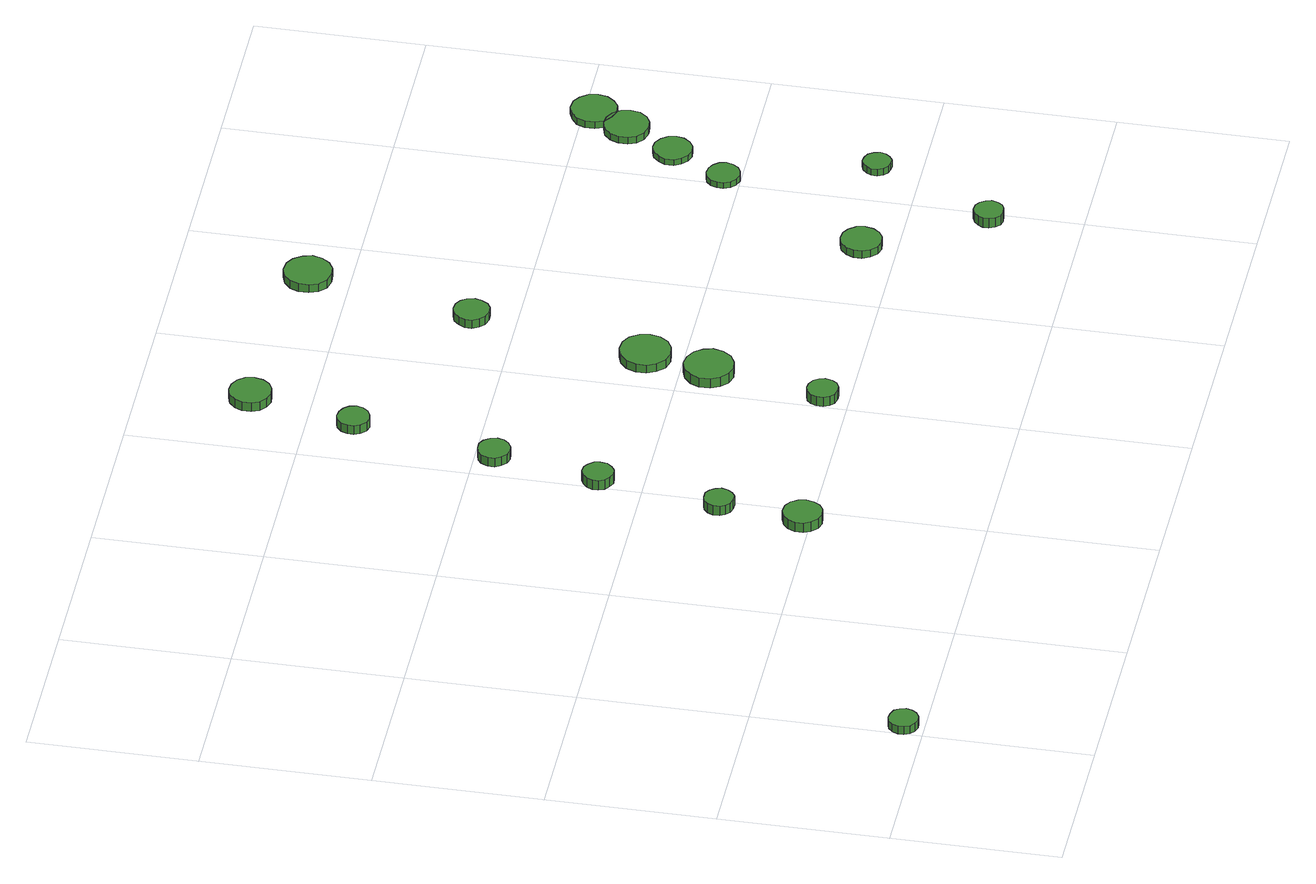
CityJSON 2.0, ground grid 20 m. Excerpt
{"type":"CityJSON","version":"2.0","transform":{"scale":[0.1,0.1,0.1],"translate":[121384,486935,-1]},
"CityObjects":{
"tree1":{"type":"SolitaryVegetationObject","attributes":{"function":"something"},"geometry":[{"type":"MultiSurface","lod":"1","boundaries":[[[0,1,2,3,4,5,6,7,8,9,10,11,12,13,14]],[[15,16,17,18,19,20,21,22,23,24,25,26,27,28,29]],[[0,29,28,1]],[[1,28,27,2]],[[2,27,26,3]],[[3,26,25,4]],[[4,25,24,5]],[[5,24,23,6]],[[6,23,22,7]],[[7,22,21,8]],[[8,21,20,9]],[[9,20,19,10]],[[10,19,18,11]],[[11,18,17,12]],[[12,17,16,13]],[[13,16,15,14]],[[14,15,29,0]]]}]},
"tree2":{"type":"SolitaryVegetationObject","attributes":{"function":"something"},"geometry":[{"type":"MultiSurface","lod":"1","boundaries":[[[30,31,32,33,34,35,36,37,38,39,40,41,42,43,44]],[[45,46,47,48,49,50,51,52,53,54,55,56,57,58,59]],[[30,59,58,31]],[[31,58,57,32]],[[32,57,56,33]],[[33,56,55,34]],[[34,55,54,35]],[[35,54,53,36]],[[36,53,52,37]],[[37,52,51,38]],[[38,51,50,39]],[[39,50,49,40]],[[40,49,48,41]],[[41,48,47,42]],[[42,47,46,43]],[[43,46,45,44]],[[44,45,59,30]]]}]},
"tree3":{"type":"SolitaryVegetationObject","attributes":{"function":"something"},"geometry":[{"type":"MultiSurface","lod":"1","boundaries":[[[60,61,62,63,64,65,66,67,68,69,70,71,72,73,74]],[[75,76,77,78,79,80,81,82,83,84,85,86,87,88,89]],[[60,89,88,61]],[[61,88,87,62]],[[62,87,86,63]],[[63,86,85,64]],[[64,85,84,65]],[[65,84,83,66]],[[66,83,82,67]],[[67,82,81,68]],[[68,81,80,69]],[[69,80,79,70]],[[70,79,78,71]],[[71,78,77,72]],[[72,77,76,73]],[[73,76,75,74]],[[74,75,89,60]]]}]},
"tree4":{"type":"SolitaryVegetationObject","attributes":{"function":"something"},"geometry":[{"type":"MultiSurface","lod":"1","boundaries":[[[90,91,92,93,94,95,96,97,98,99,100,101,102,103,104]],[[105,106,107,108,109,110,111,112,113,114,115,116,117,118,119]],[[90,119,118,91]],[[91,118,117,92]],[[92,117,116,93]],[[93,116,115,94]],[[94,115,114,95]],[[95,114,113,96]],[[96,113,112,97]],[[97,112,111,98]],[[98,111,110,99]],[[99,110,109,100]],[[100,109,108,101]],[[101,108,107,102]],[[102,107,106,103]],[[103,106,105,104]],[[104,105,119,90]]]}]},
"tree5":{"type":"SolitaryVegetationObject","attributes":{"function":"something"},"geometry":[{"type":"MultiSurface","lod":"1","boundaries":[[[120,121,122,123,124,125,126,127,128,129,130,131,132,133,134]],[[135,136,137,138,139,140,141,142,143,144,145,146,147,148,149]],[[120,149,148,121]],[[121,148,147,122]],[[122,147,146,123]],[[123,146,145,124]],[[124,145,144,125]],[[125,144,143,126]],[[126,143,142,127]],[[127,142,141,128]],[[128,141,140,129]],[[129,140,139,130]],[[130,139,138,131]],[[131,138,137,132]],[[132,137,136,133]],[[133,136,135,134]],[[134,135,149,120]]]}]},
"tree6":{"type":"SolitaryVegetationObject","attributes":{"function":"something"},"geometry":[{"type":"MultiSurface","lod":"1","boundaries":[[[150,151,152,153,154,155,156,157,158,159,160,161,162,163,164]],[[165,166,167,168,169,170,171,172,173,174,175,176,177,178,179]],[[150,179,178,151]],[[151,178,177,152]],[[152,177,176,153]],[[153,176,175,154]],[[154,175,174,155]],[[155,174,173,156]],[[156,173,172,157]],[[157,172,171,158]],[[158,171,170,159]],[[159,170,169,160]],[[160,169,168,161]],[[161,168,167,162]],[[162,167,166,163]],[[163,166,165,164]],[[164,165,179,150]]]}]},
"tree7":{"type":"SolitaryVegetationObject","attributes":{"function":"something"},"geometry":[{"type":"MultiSurface","lod":"1","boundaries":[[[180,181,182,183,184,185,186,187,188,189,190,191,192,193,194]],[[195,196,197,198,199,200,201,202,203,204,205,206,207,208,209]],[[180,209,208,181]],[[181,208,207,182]],[[182,207,206,183]],[[183,206,205,184]],[[184,205,204,185]],[[185,204,203,186]],[[186,203,202,187]],[[187,202,201,188]],[[188,201,200,189]],[[189,200,199,190]],[[190,199,198,191]],[[191,198,197,192]],[[192,197,196,193]],[[193,196,195,194]],[[194,195,209,180]]]}]},
"tree8":{"type":"SolitaryVegetationObject","attributes":{"function":"something"},"geometry":[{"type":"MultiSurface","lod":"1","boundaries":[[[210,211,212,213,214,215,216,217,218,219,220,221,222,223,224]],[[225,226,227,228,229,230,231,232,233,234,235,236,237,238,239]],[[210,239,238,211]],[[211,238,237,212]],[[212,237,236,213]],[[213,236,235,214]],[[214,235,234,215]],[[215,234,233,216]],[[216,233,232,217]],[[217,232,231,218]],[[218,231,230,219]],[[219,230,229,220]],[[220,229,228,221]],[[221,228,227,222]],[[222,227,226,223]],[[223,226,225,224]],[[224,225,239,210]]]}]},
"tree9":{"type":"SolitaryVegetationObject","attributes":{"function":"something"},"geometry":[{"type":"MultiSurface","lod":"1","boundaries":[[[240,241,242,243,244,245,246,247,248,249,250,251,252,253,254]],[[255,256,257,258,259,260,261,262,263,264,265,266,267,268,269]],[[240,269,268,241]],[[241,268,267,242]],[[242,267,266,243]],[[243,266,265,244]],[[244,265,264,245]],[[245,264,263,246]],[[246,263,262,247]],[[247,262,261,248]],[[248,261,260,249]],[[249,260,259,250]],[[250,259,258,251]],[[251,258,257,252]],[[252,257,256,253]],[[253,256,255,254]],[[254,255,269,240]]]}]},
"tree10":{"type":"SolitaryVegetationObject","attributes":{"function":"something"},"geometry":[{"type":"MultiSurface","lod":"1","boundaries":[[[270,271,272,273,274,275,276,277,278,279,280,281,282,283,284]],[[285,286,287,288,289,290,291,292,293,294,295,296,297,298,299]],[[270,299,298,271]],[[271,298,297,272]],[[272,297,296,273]],[[273,296,295,274]],[[274,295,294,275]],[[275,294,293,276]],[[276,293,292,277]],[[277,292,291,278]],[[278,291,290,279]],[[279,290,289,280]],[[280,289,288,281]],[[281,288,287,282]],[[282,287,286,283]],[[283,286,285,284]],[[284,285,299,270]]]}]},
"tree11":{"type":"SolitaryVegetationObject","attributes":{"function":"something"},"geometry":[{"type":"MultiSurface","lod":"1","boundaries":[[[300,301,302,303,304,305,306,307,308,309,310,311,312,313,314]],[[315,316,317,318,319,320,321,322,323,324,325,326,327,328,329]],[[300,329,328,301]],[[301,328,327,302]],[[302,327,326,303]],[[303,326,325,304]],[[304,325,324,305]],[[305,324,323,306]],[[306,323,322,307]],[[307,322,321,308]],[[308,321,320,309]],[[309,320,319,310]],[[310,319,318,311]],[[311,318,317,312]],[[312,317,316,313]],[[313,316,315,314]],[[314,315,329,300]]]}]},
"tree12":{"type":"SolitaryVegetationObject","attributes":{"function":"something"},"geometry":[{"type":"MultiSurface","lod":"1","boundaries":[[[330,331,332,333,334,335,336,337,338,339,340,341,342,343,344]],[[345,346,347,348,349,350,351,352,353,354,355,356,357,358,359]],[[330,359,358,331]],[[331,358,357,332]],[[332,357,356,333]],[[333,356,355,334]],[[334,355,354,335]],[[335,354,353,336]],[[336,353,352,337]],[[337,352,351,338]],[[338,351,350,339]],[[339,350,349,340]],[[340,349,348,341]],[[341,348,347,342]],[[342,347,346,343]],[[343,346,345,344]],[[344,345,359,330]]]}]},
"tree13":{"type":"SolitaryVegetationObject","attributes":{"function":"something"},"geometry":[{"type":"MultiSurface","lod":"1","boundaries":[[[360,361,362,363,364,365,366,367,368,369,370,371,372,373,374]],[[375,376,377,378,379,380,381,382,383,384,385,386,387,388,389]],[[360,389,388,361]],[[361,388,387,362]],[[362,387,386,363]],[[363,386,385,364]],[[364,385,384,365]],[[365,384,383,366]],[[366,383,382,367]],[[367,382,381,368]],[[368,381,380,369]],[[369,380,379,370]],[[370,379,378,371]],[[371,378,377,372]],[[372,377,376,373]],[[373,376,375,374]],[[374,375,389,360]]]}]},
"tree14":{"type":"SolitaryVegetationObject","attributes":{"function":"something"},"geometry":[{"type":"MultiSurface","lod":"1","boundaries":[[[390,391,392,393,394,395,396,397,398,399,400,401,402,403,404]],[[405,406,407,408,409,410,411,412,413,414,415,416,417,418,419]],[[390,419,418,391]],[[391,418,417,392]],[[392,417,416,393]],[[393,416,415,394]],[[394,415,414,395]],[[395,414,413,396]],[[396,413,412,397]],[[397,412,411,398]],[[398,411,410,399]],[[399,410,409,400]],[[400,409,408,401]],[[401,408,407,402]],[[402,407,406,403]],[[403,406,405,404]],[[404,405,419,390]]]}]},
"tree15":{"type":"SolitaryVegetationObject","attributes":{"function":"something"},"geometry":[{"type":"MultiSurface","lod":"1","boundaries":[[[420,421,422,423,424,425,426,427,428,429,430,431,432,433,434]],[[435,436,437,438,439,440,441,442,443,444,445,446,447,448,449]],[[420,449,448,421]],[[421,448,447,422]],[[422,447,446,423]],[[423,446,445,424]],[[424,445,444,425]],[[425,444,443,426]],[[426,443,442,427]],[[427,442,441,428]],[[428,441,440,429]],[[429,440,439,430]],[[430,439,438,431]],[[431,438,437,432]],[[432,437,436,433]],[[433,436,435,434]],[[434,435,449,420]]]}]},
"tree16":{"type":"SolitaryVegetationObject","attributes":{"function":"something"},"geometry":[{"type":"MultiSurface","lod":"1","boundaries":[[[450,451,452,453,454,455,456,457,458,459,460,461,462,463,464]],[[465,466,467,468,469,470,471,472,473,474,475,476,477,478,479]],[[450,479,478,451]],[[451,478,477,452]],[[452,477,476,453]],[[453,476,475,454]],[[454,475,474,455]],[[455,474,473,456]],[[456,473,472,457]],[[457,472,471,458]],[[458,471,470,459]],[[459,470,469,460]],[[460,469,468,461]],[[461,468,467,462]],[[462,467,466,463]],[[463,466,465,464]],[[464,465,479,450]]]}]},
"tree17":{"type":"SolitaryVegetationObject","attributes":{"function":"something"},"geometry":[{"type":"MultiSurface","lod":"1","boundaries":[[[480,481,482,483,484,485,486,487,488,489,490,491,492,493,494]],[[495,496,497,498,499,500,501,502,503,504,505,506,507,508,509]],[[480,509,508,481]],[[481,508,507,482]],[[482,507,506,483]],[[483,506,505,484]],[[484,505,504,485]],[[485,504,503,486]],[[486,503,502,487]],[[487,502,501,488]],[[488,501,500,489]],[[489,500,499,490]],[[490,499,498,491]],[[491,498,497,492]],[[492,497,496,493]],[[493,496,495,494]],[[494,495,509,480]]]}]},
"tree18":{"type":"SolitaryVegetationObject","attributes":{"function":"something"},"geometry":[{"type":"MultiSurface","lod":"1","boundaries":[[[510,511,512,513,514,515,516,517,518,519,520,521,522,523,524]],[[525,526,527,528,529,530,531,532,533,534,535,536,537,538,539]],[[510,539,538,511]],[[511,538,537,512]],[[512,537,536,513]],[[513,536,535,514]],[[514,535,534,515]],[[515,534,533,516]],[[516,533,532,517]],[[517,532,531,518]],[[518,531,530,519]],[[519,530,529,520]],[[520,529,528,521]],[[521,528,527,522]],[[522,527,526,523]],[[523,526,525,524]],[[524,525,539,510]]]}]},
"tree19":{"type":"SolitaryVegetationObject","attributes":{"function":"something"},"geometry":[{"type":"MultiSurface","lod":"1","boundaries":[[[540,541,542,543,544,545,546,547,548,549,550,551,552,553,554]],[[555,556,557,558,559,560,561,562,563,564,565,566,567,568,569]],[[540,569,568,541]],[[541,568,567,542]],[[542,567,566,543]],[[543,566,565,544]],[[544,565,564,545]],[[545,564,563,546]],[[546,563,562,547]],[[547,562,561,548]],[[548,561,560,549]],[[549,560,559,550]],[[550,559,558,551]],[[551,558,557,552]],[[552,557,556,553]],[[553,556,555,554]],[[554,555,569,540]]]}]}
},
"vertices":[
[35,25,17],[33,32,17],[29,38,17],[22,41,17],[15,42,17],[8,40,17],[3,35,17],[0,28,17],[0,21,17],[3,14,17],[8,10,17],[15,7,17],[22,8,17],[29,12,17],[33,18,17],[33,18,6],[29,12,6],[22,8,6],[15,7,6],[8,10,6],[3,14,6],[0,21,6],[0,28,6],[3,35,6],[8,40,6],[15,42,6],[22,41,6],[29,38,6],[33,32,6],[35,25,6],
[393,208,28],[391,217,28],[386,225,28],[378,230,28],[368,231,28],[359,228,28],[352,222,28],[348,213,28],[348,203,28],[352,195,28],[359,188,28],[368,185,28],[378,186,28],[386,191,28],[391,199,28],[391,199,15],[386,191,15],[378,186,15],[368,185,15],[359,188,15],[352,195,15],[348,203,15],[348,213,15],[352,222,15],[359,228,15],[368,231,15],[378,230,15],[386,225,15],[391,217,15],[393,208,15],
[404,308,23],[402,315,23],[398,321,23],[392,325,23],[384,325,23],[377,323,23],[372,318,23],[369,312,23],[369,304,23],[372,298,23],[377,293,23],[384,291,23],[392,291,23],[398,295,23],[402,301,23],[402,301,10],[398,295,10],[392,291,10],[384,291,10],[377,293,10],[372,298,10],[369,304,10],[369,312,10],[372,318,10],[377,323,10],[384,325,10],[392,325,10],[398,321,10],[402,315,10],[404,308,10],
[433,454,19],[432,461,19],[427,467,19],[421,471,19],[413,472,19],[406,469,19],[400,464,19],[397,457,19],[397,450,19],[400,443,19],[406,438,19],[413,435,19],[421,436,19],[427,440,19],[432,446,19],[432,446,6],[427,440,6],[421,436,6],[413,435,6],[406,438,6],[400,443,6],[397,450,6],[397,457,6],[400,464,6],[406,469,6],[413,472,6],[421,471,6],[427,467,6],[432,461,6],[433,454,6],
[458,578,18],[456,586,18],[451,593,18],[444,597,18],[436,597,18],[429,595,18],[423,590,18],[419,582,18],[419,574,18],[423,567,18],[429,561,18],[436,559,18],[444,560,18],[451,564,18],[456,570,18],[456,570,6],[451,564,6],[444,560,6],[436,559,6],[429,561,6],[423,567,6],[419,574,6],[419,582,6],[423,590,6],[429,595,6],[436,597,6],[444,597,6],[451,593,6],[456,586,6],[458,578,6],
[633,231,23],[631,238,23],[627,244,23],[620,248,23],[613,249,23],[605,247,23],[600,242,23],[597,235,23],[597,227,23],[600,220,23],[605,215,23],[613,213,23],[620,213,23],[627,217,23],[631,223,23],[631,223,10],[627,217,10],[620,213,10],[613,213,10],[605,215,10],[600,220,10],[597,227,10],[597,235,10],[600,242,10],[605,247,10],[613,249,10],[620,248,10],[627,244,10],[631,238,10],[633,231,10],
[489,747,18],[487,755,18],[482,761,18],[475,765,18],[467,766,18],[460,764,18],[454,758,18],[451,751,18],[451,743,18],[454,736,18],[460,730,18],[467,728,18],[475,729,18],[482,733,18],[487,739,18],[487,739,6],[482,733,6],[475,729,6],[467,728,6],[460,730,6],[454,736,6],[451,743,6],[451,751,6],[454,758,6],[460,764,6],[467,766,6],[475,765,6],[482,761,6],[487,755,6],[489,747,6],
[671,368,19],[668,379,19],[661,389,19],[650,395,19],[638,397,19],[627,393,19],[618,385,19],[613,374,19],[613,361,19],[618,350,19],[627,342,19],[638,338,19],[650,340,19],[661,346,19],[668,356,19],[668,356,6],[661,346,6],[650,340,6],[638,338,6],[627,342,6],[618,350,6],[613,361,6],[613,374,6],[618,385,6],[627,393,6],[638,397,6],[650,395,6],[661,389,6],[668,379,6],[671,368,6],
[521,871,18],[519,882,18],[513,890,18],[504,895,18],[494,896,18],[484,893,18],[476,886,18],[472,877,18],[472,866,18],[476,857,18],[484,850,18],[494,847,18],[504,848,18],[513,853,18],[519,861,18],[519,861,6],[513,853,6],[504,848,6],[494,847,6],[484,850,6],[476,857,6],[472,866,6],[472,877,6],[476,886,6],[484,893,6],[494,896,6],[504,895,6],[513,890,6],[519,882,6],[521,871,6],
[687,444,17],[685,456,17],[678,467,17],[667,473,17],[654,474,17],[642,470,17],[633,462,17],[628,450,17],[628,438,17],[633,427,17],[642,418,17],[654,414,17],[667,416,17],[678,422,17],[685,432,17],[685,432,6],[678,422,6],[667,416,6],[654,414,6],[642,418,6],[633,427,6],[628,438,6],[628,450,6],[633,462,6],[642,470,6],[654,474,6],[667,473,6],[678,467,6],[685,456,6],[687,444,6],
[718,653,17],[716,662,17],[711,669,17],[704,673,17],[695,674,17],[686,671,17],[680,665,17],[676,657,17],[676,649,17],[680,641,17],[686,635,17],[695,632,17],[704,633,17],[711,637,17],[716,645,17],[716,645,6],[711,637,6],[704,633,6],[695,632,6],[686,635,6],[680,641,6],[676,649,6],[676,657,6],[680,665,6],[686,671,6],[695,674,6],[704,673,6],[711,669,6],[716,662,6],[718,653,6],
[936,242,17],[934,252,17],[928,260,17],[920,265,17],[910,266,17],[900,263,17],[893,256,17],[889,247,17],[889,237,17],[893,228,17],[900,221,17],[910,218,17],[920,219,17],[928,224,17],[934,232,17],[934,232,7],[928,224,7],[920,219,7],[910,218,7],[900,221,7],[893,228,7],[889,237,7],[889,247,7],[893,256,7],[900,263,7],[910,266,7],[920,265,7],[928,260,7],[934,252,7],[936,242,7],
[765,850,17],[762,861,17],[755,871,17],[745,877,17],[734,878,17],[722,874,17],[713,866,17],[709,856,17],[709,844,17],[713,833,17],[722,825,17],[734,822,17],[745,823,17],[755,829,17],[762,838,17],[762,838,6],[755,829,6],[745,823,6],[734,822,6],[722,825,6],[713,833,6],[709,844,6],[709,856,6],[713,866,6],[722,874,6],[734,878,6],[745,877,6],[755,871,6],[762,861,6],[765,850,6],
[1004,108,23],[1002,115,23],[998,121,23],[992,125,23],[984,126,23],[977,123,23],[972,118,23],[969,112,23],[969,105,23],[972,98,23],[977,93,23],[984,91,23],[992,92,23],[998,95,23],[1002,101,23],[1002,101,10],[998,95,10],[992,92,10],[984,91,10],[977,93,10],[972,98,10],[969,105,10],[969,112,10],[972,118,10],[977,123,10],[984,126,10],[992,125,10],[998,121,10],[1002,115,10],[1004,108,10],
[1032,421,14],[1030,429,14],[1025,435,14],[1018,439,14],[1010,440,14],[1002,438,14],[996,432,14],[993,425,14],[993,417,14],[996,409,14],[1002,404,14],[1010,401,14],[1018,402,14],[1025,406,14],[1030,413,14],[1030,413,6],[1025,406,6],[1018,402,6],[1010,401,6],[1002,404,6],[996,409,6],[993,417,6],[993,425,6],[996,432,6],[1002,438,6],[1010,440,6],[1018,439,6],[1025,435,6],[1030,429,6],[1032,421,6],
[1081,252,16],[1079,259,16],[1075,265,16],[1069,268,16],[1062,269,16],[1056,267,16],[1051,262,16],[1048,256,16],[1048,249,16],[1051,242,16],[1056,238,16],[1062,236,16],[1069,236,16],[1075,240,16],[1079,245,16],[1079,245,7],[1075,240,7],[1069,236,7],[1062,236,7],[1056,238,7],[1051,242,7],[1048,249,7],[1048,256,7],[1051,262,7],[1056,267,7],[1062,269,7],[1069,268,7],[1075,265,7],[1079,259,7],[1081,252,7],
[1071,486,14],[1069,495,14],[1063,503,14],[1055,508,14],[1046,509,14],[1037,506,14],[1030,499,14],[1026,491,14],[1026,481,14],[1030,473,14],[1037,466,14],[1046,463,14],[1055,464,14],[1063,469,14],[1069,477,14],[1069,477,6],[1063,469,6],[1055,464,6],[1046,463,6],[1037,466,6],[1030,473,6],[1026,481,6],[1026,491,6],[1030,499,6],[1037,506,6],[1046,509,6],[1055,508,6],[1063,503,6],[1069,495,6],[1071,486,6],
[1109,546,15],[1107,557,15],[1100,566,15],[1091,571,15],[1080,572,15],[1069,569,15],[1061,561,15],[1057,551,15],[1057,540,15],[1061,530,15],[1069,523,15],[1080,520,15],[1091,521,15],[1100,526,15],[1107,535,15],[1107,535,6],[1100,526,6],[1091,521,6],[1080,520,6],[1069,523,6],[1061,530,6],[1057,540,6],[1057,551,6],[1061,561,6],[1069,569,6],[1080,572,6],[1091,571,6],[1100,566,6],[1107,557,6],[1109,546,6],
[1132,588,15],[1130,599,15],[1123,608,15],[1114,614,15],[1102,615,15],[1092,611,15],[1083,604,15],[1079,594,15],[1079,582,15],[1083,572,15],[1092,565,15],[1102,561,15],[1114,562,15],[1123,568,15],[1130,577,15],[1130,577,6],[1123,568,6],[1114,562,6],[1102,561,6],[1092,565,6],[1083,572,6],[1079,582,6],[1079,594,6],[1083,604,6],[1092,611,6],[1102,615,6],[1114,614,6],[1123,608,6],[1130,599,6],[1132,588,6]
]}
